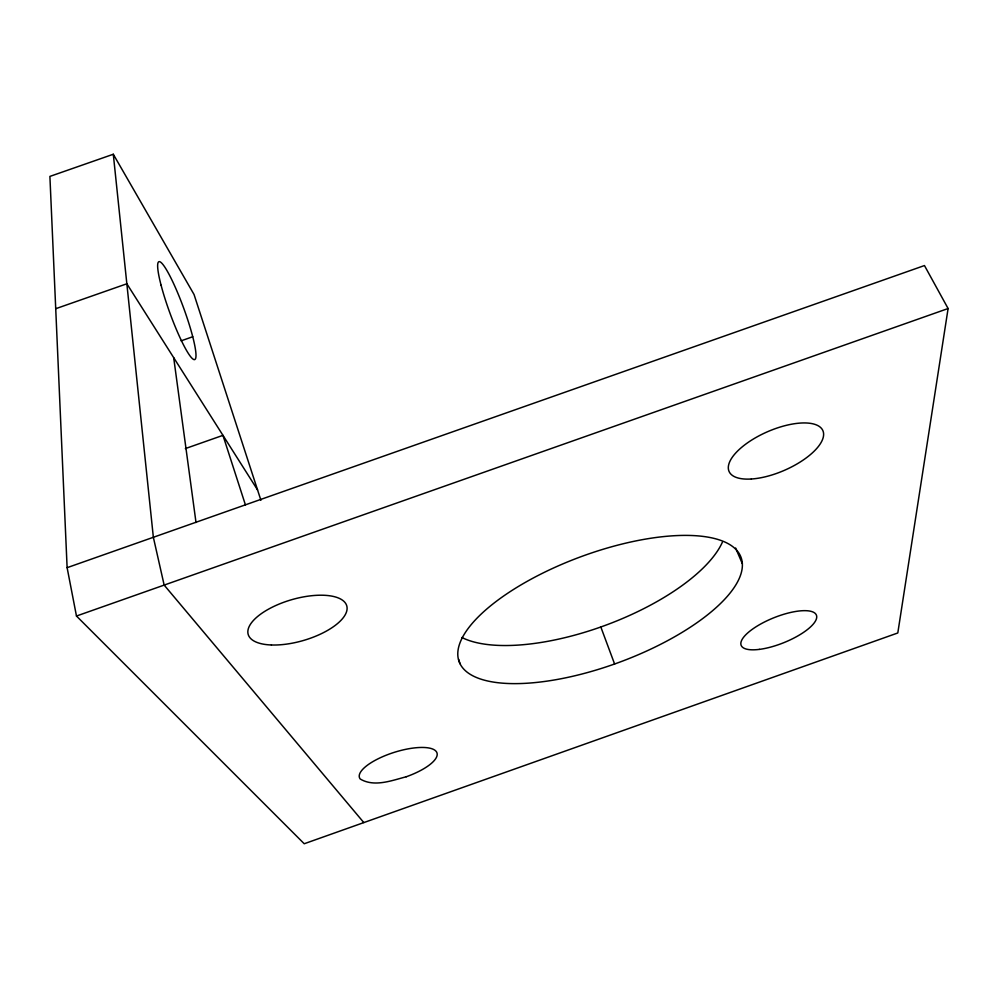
<?xml version="1.0" encoding="UTF-8"?>
<svg xmlns="http://www.w3.org/2000/svg" width="998" height="998" viewBox="0 0 998 998"><rect width="100%" height="100%" fill="white"/><g stroke="black" fill="none" stroke-linecap="round" stroke-linejoin="round"><path stroke-width="1.5" d="M67.115 567.675L924.46 265.555L948.1 308.532L897.801 632.969L304.228 843.747L76.472 616.028L67.115 567.675L49.9 176.409L113.298 154.253L194.049 294.51L260.915 500.272M185.341 448.589L222.953 435.353L245.433 504.926M76.472 616.028L948.1 308.532M55.726 308.706L126.846 283.781L257.559 489.918M181.1 340.842L192.739 336.75M363.821 822.589L164.159 585.09L153.355 537.286L113.298 154.253M735.626 548.027L742.337 563.683A150.274 56.162 -20.3 0 1 532.084 682.857A150.274 56.162 -20.3 0 1 525.834 582.096A150.274 56.162 -20.3 0 1 742.337 563.683M600.821 626.981L614.606 664.032M458.593 659.241L460.003 663.67M173.689 357.658L196.007 522.49M722.415 542.139A148.24 58.545 -20.3 0 1 604.526 625.646A148.24 58.545 -20.3 0 1 461.912 637.51M406.236 776.768C391.703 780.536 374.275 787.41 360.228 779.014A40.681 13.485 -17.6 0 1 389.682 753.889A40.681 13.485 -17.6 0 1 436.313 751.619A40.681 13.485 -17.6 0 1 406.236 776.768M759.341 649.386A40.544 13.411 -21.9 0 0 816.726 617.063A40.544 13.411 -21.9 0 0 760.289 624.237A40.544 13.411 -21.9 0 0 759.341 649.386M751.369 479.003A51.16 21.07 -23.5 0 0 823.612 434.779A51.16 21.07 -23.5 0 0 752.879 439.32A51.16 21.07 -23.5 0 0 751.369 479.003M271.419 644.982A51.322 21.232 -16.2 0 0 347.079 609.005A51.322 21.232 -16.2 0 0 273.889 606.397A51.322 21.232 -16.2 0 0 271.419 644.982M161.09 285.241A52.058 7.298 69.9 0 0 194.173 359.617A52.058 7.298 69.9 0 0 175.249 287.199A52.058 7.298 69.9 0 0 161.09 285.241"/></g></svg>
